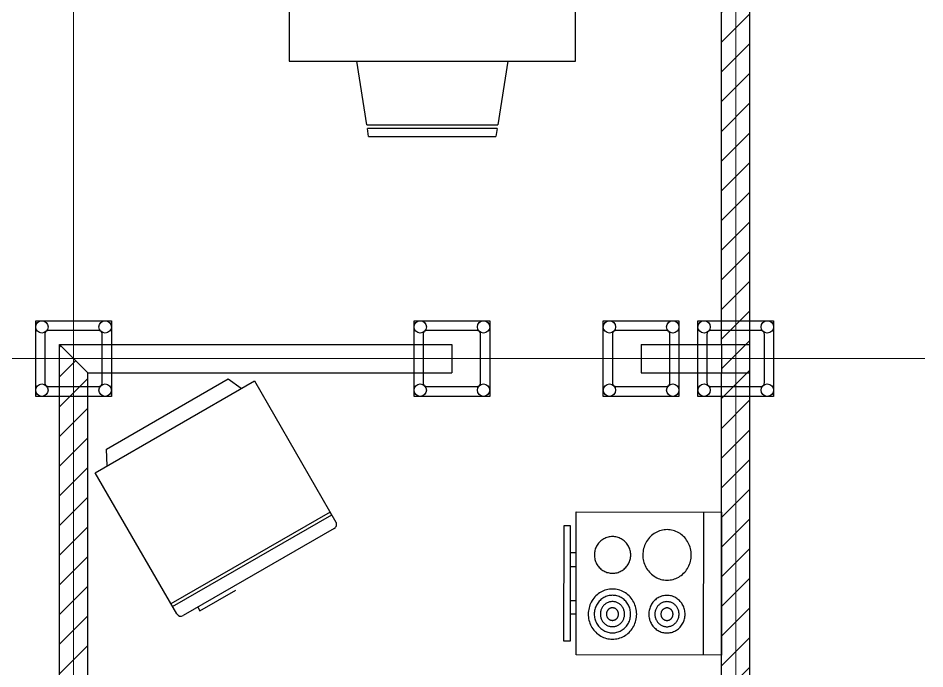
# Model space of a CAD drawing. Header units: metres. Extents: x 25 to 708562, y 11 to 4563236.
# Drawn here: x 29.699 to 34.492, y 14.652 to 18.095 of the extents above; entities that cross this region are included whole.
import ezdxf

# ---------------------------------------------------------------- set-up
doc = ezdxf.new("R2010")
doc.units = ezdxf.units.M
doc.linetypes.add('ACAD_ISO04W100', pattern=[30, 24, -3, 0, -3])
doc.layers.add('Aux', color=10, linetype='ACAD_ISO04W100', lineweight=18)
doc.layers.add('Muros', color=140, linetype='Continuous', lineweight=25)
for name, color, linetype in [('Kastillo', 30, 'Continuous'), ('Muebles', 8, 'Continuous'), ('Muros de Carga', 221, 'Continuous')]:
    doc.layers.add(name, color=color, linetype=linetype)

# ---------------------------------------------------------------- blocks, each defined once
blk = doc.blocks.new('cocina22-pl')
at = {"linetype": 'Continuous'}
for p, q in [((0, 0.6092), (0.6, 0.6092)), ((0, 0), (0, 0.6092)), ((0.6, 0.6092), (0.6, 0)), ((0, 0.533), (0.6, 0.533)), ((0.1123, 0.459), (0.1073, 0.4548)), ((0.1176, 0.4629), (0.1123, 0.459)), ((0.1231, 0.4665), (0.1176, 0.4629)), ((0.1288, 0.4697), (0.1231, 0.4665)), ((0.1347, 0.4726), (0.1288, 0.4697)), ((0.1408, 0.4751), (0.1347, 0.4726)), ((0.1471, 0.4773), (0.1408, 0.4751)), ((0.1535, 0.4791), (0.1471, 0.4773)), ((0.16, 0.4805), (0.1535, 0.4791)), ((0.1665, 0.4815), (0.16, 0.4805)), ((0.1732, 0.4821), (0.1665, 0.4815)), ((0.1798, 0.4823), (0.1732, 0.4821)), ((0.1865, 0.4821), (0.1798, 0.4823)), ((0.1931, 0.4815), (0.1865, 0.4821)), ((0.1997, 0.4805), (0.1931, 0.4815)), ((0.2061, 0.4791), (0.1997, 0.4805)), ((0.2125, 0.4773), (0.2061, 0.4791)), ((0.2188, 0.4751), (0.2125, 0.4773)), ((0.2249, 0.4726), (0.2188, 0.4751)), ((0.2308, 0.4697), (0.2249, 0.4726)), ((0.2366, 0.4665), (0.2308, 0.4697)), ((0.2421, 0.4629), (0.2366, 0.4665)), ((0.2473, 0.459), (0.2421, 0.4629)), ((0.2523, 0.4548), (0.2473, 0.459)), ((0.4187, 0.4563), (0.4138, 0.4555)), ((0.4236, 0.4567), (0.4187, 0.4563)), ((0.4285, 0.4569), (0.4236, 0.4567)), ((0.4335, 0.4567), (0.4285, 0.4569)), ((0.4384, 0.4563), (0.4335, 0.4567)), ((0.4433, 0.4555), (0.4384, 0.4563)), ((0.0813, 0.4181), (0.0791, 0.4121)), ((0.084, 0.424), (0.0813, 0.4181)), ((0.087, 0.4297), (0.084, 0.424)), ((0.0904, 0.4351), (0.087, 0.4297)), ((0.0941, 0.4404), (0.0904, 0.4351)), ((0.0982, 0.4455), (0.0941, 0.4404)), ((0.1026, 0.4502), (0.0982, 0.4455)), ((0.1073, 0.4548), (0.1026, 0.4502)), ((0.257, 0.4502), (0.2523, 0.4548)), ((0.2614, 0.4455), (0.257, 0.4502)), ((0.2655, 0.4404), (0.2614, 0.4455)), ((0.2692, 0.4351), (0.2655, 0.4404)), ((0.2726, 0.4297), (0.2692, 0.4351)), ((0.2756, 0.424), (0.2726, 0.4297)), ((0.2783, 0.4181), (0.2756, 0.424)), ((0.2805, 0.4121), (0.2783, 0.4181)), ((0.362, 0.4215), (0.3595, 0.4174)), ((0.3648, 0.4255), (0.362, 0.4215)), ((0.3678, 0.4293), (0.3648, 0.4255)), ((0.3711, 0.4329), (0.3678, 0.4293)), ((0.3746, 0.4363), (0.3711, 0.4329)), ((0.3783, 0.4394), (0.3746, 0.4363)), ((0.3822, 0.4424), (0.3783, 0.4394)), ((0.3863, 0.445), (0.3822, 0.4424)), ((0.3906, 0.4475), (0.3863, 0.445)), ((0.395, 0.4496), (0.3906, 0.4475)), ((0.395, 0.4199), (0.3926, 0.4178)), ((0.3995, 0.4515), (0.395, 0.4496)), ((0.3977, 0.4218), (0.395, 0.4199)), ((0.4004, 0.4236), (0.3977, 0.4218)), ((0.4042, 0.4532), (0.3995, 0.4515)), ((0.4032, 0.4252), (0.4004, 0.4236)), ((0.4062, 0.4267), (0.4032, 0.4252)), ((0.4089, 0.4545), (0.4042, 0.4532)), ((0.4092, 0.4279), (0.4062, 0.4267)), ((0.4138, 0.4555), (0.4089, 0.4545)), ((0.4123, 0.429), (0.4092, 0.4279)), ((0.4155, 0.4299), (0.4123, 0.429)), ((0.4187, 0.4306), (0.4155, 0.4299)), ((0.422, 0.4311), (0.4187, 0.4306)), ((0.4252, 0.4314), (0.422, 0.4311)), ((0.4285, 0.4315), (0.4252, 0.4314)), ((0.4318, 0.4314), (0.4285, 0.4315)), ((0.4351, 0.4311), (0.4318, 0.4314)), ((0.4384, 0.4306), (0.4351, 0.4311)), ((0.4416, 0.4299), (0.4384, 0.4306)), ((0.4448, 0.429), (0.4416, 0.4299)), ((0.4481, 0.4545), (0.4433, 0.4555)), ((0.4479, 0.4279), (0.4448, 0.429)), ((0.4509, 0.4267), (0.4479, 0.4279)), ((0.4529, 0.4532), (0.4481, 0.4545)), ((0.4538, 0.4252), (0.4509, 0.4267)), ((0.4575, 0.4515), (0.4529, 0.4532)), ((0.4567, 0.4236), (0.4538, 0.4252)), ((0.4594, 0.4218), (0.4567, 0.4236)), ((0.4621, 0.4496), (0.4575, 0.4515)), ((0.462, 0.4199), (0.4594, 0.4218)), ((0.4645, 0.4178), (0.462, 0.4199)), ((0.4665, 0.4475), (0.4621, 0.4496)), ((0.4708, 0.445), (0.4665, 0.4475)), ((0.4749, 0.4424), (0.4708, 0.445)), ((0.4788, 0.4394), (0.4749, 0.4424)), ((0.4825, 0.4363), (0.4788, 0.4394)), ((0.486, 0.4329), (0.4825, 0.4363)), ((0.4893, 0.4293), (0.486, 0.4329)), ((0.4923, 0.4255), (0.4893, 0.4293)), ((0.4951, 0.4215), (0.4923, 0.4255)), ((0.4976, 0.4174), (0.4951, 0.4215)), ((0.0741, 0.3871), (0.0739, 0.3807)), ((0.0739, 0.3807), (0.0741, 0.3744)), ((0.0747, 0.3935), (0.0741, 0.3871)), ((0.0758, 0.3998), (0.0747, 0.3935)), ((0.0772, 0.406), (0.0758, 0.3998)), ((0.0791, 0.4121), (0.0772, 0.406)), ((0.2824, 0.406), (0.2805, 0.4121)), ((0.2838, 0.3998), (0.2824, 0.406)), ((0.2849, 0.3935), (0.2838, 0.3998)), ((0.2855, 0.3871), (0.2849, 0.3935)), ((0.2857, 0.3807), (0.2855, 0.3871)), ((0.2855, 0.3744), (0.2857, 0.3807)), ((0.2857, 0.3807), (0.2857, 0.3807)), ((0.3499, 0.3855), (0.3497, 0.3807)), ((0.3497, 0.3807), (0.3499, 0.376)), ((0.3503, 0.3903), (0.3499, 0.3855)), ((0.3511, 0.395), (0.3503, 0.3903)), ((0.3522, 0.3997), (0.3511, 0.395)), ((0.3536, 0.4043), (0.3522, 0.3997)), ((0.3553, 0.4088), (0.3536, 0.4043)), ((0.3572, 0.4132), (0.3553, 0.4088)), ((0.3595, 0.4174), (0.3572, 0.4132)), ((0.3761, 0.3839), (0.376, 0.3807)), ((0.376, 0.3807), (0.3761, 0.3776)), ((0.3764, 0.3871), (0.3761, 0.3839)), ((0.3769, 0.3903), (0.3764, 0.3871)), ((0.3776, 0.3934), (0.3769, 0.3903)), ((0.3786, 0.3964), (0.3776, 0.3934)), ((0.3797, 0.3994), (0.3786, 0.3964)), ((0.381, 0.4024), (0.3797, 0.3994)), ((0.3825, 0.4052), (0.381, 0.4024)), ((0.3842, 0.4079), (0.3825, 0.4052)), ((0.386, 0.4106), (0.3842, 0.4079)), ((0.3881, 0.4131), (0.386, 0.4106)), ((0.3902, 0.4155), (0.3881, 0.4131)), ((0.3926, 0.4178), (0.3902, 0.4155)), ((0.4025, 0.3839), (0.4023, 0.3823)), ((0.4023, 0.3823), (0.4023, 0.3807)), ((0.4023, 0.3807), (0.4023, 0.3791)), ((0.4027, 0.3855), (0.4025, 0.3839)), ((0.4031, 0.3871), (0.4027, 0.3855)), ((0.4036, 0.3886), (0.4031, 0.3871)), ((0.4041, 0.3901), (0.4036, 0.3886)), ((0.4048, 0.3915), (0.4041, 0.3901)), ((0.4055, 0.393), (0.4048, 0.3915)), ((0.4064, 0.3943), (0.4055, 0.393)), ((0.4073, 0.3957), (0.4064, 0.3943)), ((0.4083, 0.3969), (0.4073, 0.3957)), ((0.4094, 0.3981), (0.4083, 0.3969)), ((0.4106, 0.3992), (0.4094, 0.3981)), ((0.4118, 0.4003), (0.4106, 0.3992)), ((0.4131, 0.4013), (0.4118, 0.4003)), ((0.4145, 0.4022), (0.4131, 0.4013)), ((0.4159, 0.403), (0.4145, 0.4022)), ((0.4174, 0.4037), (0.4159, 0.403)), ((0.4189, 0.4043), (0.4174, 0.4037)), ((0.4204, 0.4049), (0.4189, 0.4043)), ((0.422, 0.4053), (0.4204, 0.4049)), ((0.4236, 0.4057), (0.422, 0.4053)), ((0.4252, 0.4059), (0.4236, 0.4057)), ((0.4269, 0.4061), (0.4252, 0.4059)), ((0.4285, 0.4061), (0.4269, 0.4061)), ((0.4302, 0.4061), (0.4285, 0.4061)), ((0.4318, 0.4059), (0.4302, 0.4061)), ((0.4335, 0.4057), (0.4318, 0.4059)), ((0.4351, 0.4053), (0.4335, 0.4057)), ((0.4367, 0.4049), (0.4351, 0.4053)), ((0.4382, 0.4043), (0.4367, 0.4049)), ((0.4397, 0.4037), (0.4382, 0.4043)), ((0.4412, 0.403), (0.4397, 0.4037)), ((0.4426, 0.4022), (0.4412, 0.403)), ((0.444, 0.4013), (0.4426, 0.4022)), ((0.4453, 0.4003), (0.444, 0.4013)), ((0.4465, 0.3992), (0.4453, 0.4003)), ((0.4477, 0.3981), (0.4465, 0.3992)), ((0.4488, 0.3969), (0.4477, 0.3981)), ((0.4498, 0.3957), (0.4488, 0.3969)), ((0.4507, 0.3943), (0.4498, 0.3957)), ((0.4516, 0.393), (0.4507, 0.3943)), ((0.4523, 0.3915), (0.4516, 0.393)), ((0.453, 0.3901), (0.4523, 0.3915)), ((0.4535, 0.3886), (0.453, 0.3901)), ((0.454, 0.3871), (0.4535, 0.3886)), ((0.4543, 0.3855), (0.454, 0.3871)), ((0.4546, 0.3839), (0.4543, 0.3855)), ((0.4548, 0.3823), (0.4546, 0.3839)), ((0.4548, 0.3807), (0.4548, 0.3823)), ((0.4548, 0.3791), (0.4548, 0.3807)), ((0.4548, 0.3807), (0.4548, 0.3807)), ((0.4668, 0.4155), (0.4645, 0.4178)), ((0.469, 0.4131), (0.4668, 0.4155)), ((0.471, 0.4106), (0.469, 0.4131)), ((0.4729, 0.4079), (0.471, 0.4106)), ((0.4746, 0.4052), (0.4729, 0.4079)), ((0.4761, 0.4024), (0.4746, 0.4052)), ((0.4774, 0.3994), (0.4761, 0.4024)), ((0.4785, 0.3964), (0.4774, 0.3994)), ((0.4794, 0.3934), (0.4785, 0.3964)), ((0.4801, 0.3903), (0.4794, 0.3934)), ((0.4807, 0.3871), (0.4801, 0.3903)), ((0.481, 0.3839), (0.4807, 0.3871)), ((0.4811, 0.3807), (0.481, 0.3839)), ((0.481, 0.3776), (0.4811, 0.3807)), ((0.4811, 0.3807), (0.4811, 0.3807)), ((0.4998, 0.4132), (0.4976, 0.4174)), ((0.5018, 0.4088), (0.4998, 0.4132)), ((0.5035, 0.4043), (0.5018, 0.4088)), ((0.5049, 0.3997), (0.5035, 0.4043)), ((0.5059, 0.395), (0.5049, 0.3997)), ((0.5067, 0.3903), (0.5059, 0.395)), ((0.5072, 0.3855), (0.5067, 0.3903)), ((0.5073, 0.3807), (0.5072, 0.3855)), ((0.5072, 0.376), (0.5073, 0.3807)), ((0.5073, 0.3807), (0.5073, 0.3807)), ((0.0741, 0.3744), (0.0747, 0.368)), ((0.0747, 0.368), (0.0758, 0.3617)), ((0.0758, 0.3617), (0.0772, 0.3555)), ((0.0772, 0.3555), (0.0791, 0.3494)), ((0.0791, 0.3494), (0.0813, 0.3434)), ((0.0813, 0.3434), (0.084, 0.3375)), ((0.2756, 0.3375), (0.2783, 0.3434)), ((0.2783, 0.3434), (0.2805, 0.3494)), ((0.2805, 0.3494), (0.2824, 0.3555)), ((0.2824, 0.3555), (0.2838, 0.3617)), ((0.2838, 0.3617), (0.2849, 0.368)), ((0.2849, 0.368), (0.2855, 0.3744)), ((0.3499, 0.376), (0.3503, 0.3712)), ((0.3503, 0.3712), (0.3511, 0.3665)), ((0.3511, 0.3665), (0.3522, 0.3618)), ((0.3522, 0.3618), (0.3536, 0.3572)), ((0.3536, 0.3572), (0.3553, 0.3527)), ((0.3553, 0.3527), (0.3572, 0.3483)), ((0.3572, 0.3483), (0.3595, 0.3441)), ((0.3595, 0.3441), (0.362, 0.3399)), ((0.3761, 0.3776), (0.3764, 0.3744)), ((0.3764, 0.3744), (0.3769, 0.3712)), ((0.3769, 0.3712), (0.3776, 0.3681)), ((0.3776, 0.3681), (0.3786, 0.3651)), ((0.3786, 0.3651), (0.3797, 0.3621)), ((0.3797, 0.3621), (0.381, 0.3591)), ((0.381, 0.3591), (0.3825, 0.3563)), ((0.3825, 0.3563), (0.3842, 0.3535)), ((0.3842, 0.3535), (0.386, 0.3509)), ((0.386, 0.3509), (0.3881, 0.3484)), ((0.3881, 0.3484), (0.3902, 0.346)), ((0.3902, 0.346), (0.3926, 0.3437)), ((0.3926, 0.3437), (0.395, 0.3416)), ((0.4023, 0.3791), (0.4025, 0.3776)), ((0.4025, 0.3776), (0.4027, 0.376)), ((0.4027, 0.376), (0.4031, 0.3744)), ((0.4031, 0.3744), (0.4036, 0.3729)), ((0.4036, 0.3729), (0.4041, 0.3714)), ((0.4041, 0.3714), (0.4048, 0.3699)), ((0.4048, 0.3699), (0.4055, 0.3685)), ((0.4055, 0.3685), (0.4064, 0.3671)), ((0.4064, 0.3671), (0.4073, 0.3658)), ((0.4073, 0.3658), (0.4083, 0.3646)), ((0.4083, 0.3646), (0.4094, 0.3634)), ((0.4094, 0.3634), (0.4106, 0.3622)), ((0.4106, 0.3622), (0.4118, 0.3612)), ((0.4118, 0.3612), (0.4131, 0.3602)), ((0.4131, 0.3602), (0.4145, 0.3593)), ((0.4145, 0.3593), (0.4159, 0.3585)), ((0.4159, 0.3585), (0.4174, 0.3578)), ((0.4174, 0.3578), (0.4189, 0.3571)), ((0.4189, 0.3571), (0.4204, 0.3566)), ((0.4204, 0.3566), (0.422, 0.3562)), ((0.422, 0.3562), (0.4236, 0.3558)), ((0.4236, 0.3558), (0.4252, 0.3556)), ((0.4252, 0.3556), (0.4269, 0.3554)), ((0.4269, 0.3554), (0.4285, 0.3554)), ((0.4285, 0.3554), (0.4302, 0.3554)), ((0.4302, 0.3554), (0.4318, 0.3556)), ((0.4318, 0.3556), (0.4335, 0.3558)), ((0.4335, 0.3558), (0.4351, 0.3562)), ((0.4351, 0.3562), (0.4367, 0.3566)), ((0.4367, 0.3566), (0.4382, 0.3571)), ((0.4382, 0.3571), (0.4397, 0.3578)), ((0.4397, 0.3578), (0.4412, 0.3585)), ((0.4412, 0.3585), (0.4426, 0.3593)), ((0.4426, 0.3593), (0.444, 0.3602)), ((0.444, 0.3602), (0.4453, 0.3612)), ((0.4453, 0.3612), (0.4465, 0.3622)), ((0.4465, 0.3622), (0.4477, 0.3634)), ((0.4477, 0.3634), (0.4488, 0.3646)), ((0.4488, 0.3646), (0.4498, 0.3658)), ((0.4498, 0.3658), (0.4507, 0.3671)), ((0.4507, 0.3671), (0.4516, 0.3685)), ((0.4516, 0.3685), (0.4523, 0.3699)), ((0.4523, 0.3699), (0.453, 0.3714)), ((0.453, 0.3714), (0.4535, 0.3729)), ((0.4535, 0.3729), (0.454, 0.3744)), ((0.454, 0.3744), (0.4543, 0.376)), ((0.4543, 0.376), (0.4546, 0.3776)), ((0.4546, 0.3776), (0.4548, 0.3791)), ((0.462, 0.3416), (0.4645, 0.3437)), ((0.4645, 0.3437), (0.4668, 0.346)), ((0.4668, 0.346), (0.469, 0.3484)), ((0.469, 0.3484), (0.471, 0.3509)), ((0.471, 0.3509), (0.4729, 0.3535)), ((0.4729, 0.3535), (0.4746, 0.3563)), ((0.4746, 0.3563), (0.4761, 0.3591)), ((0.4761, 0.3591), (0.4774, 0.3621)), ((0.4774, 0.3621), (0.4785, 0.3651)), ((0.4785, 0.3651), (0.4794, 0.3681)), ((0.4794, 0.3681), (0.4801, 0.3712)), ((0.4801, 0.3712), (0.4807, 0.3744)), ((0.4807, 0.3744), (0.481, 0.3776)), ((0.4951, 0.3399), (0.4976, 0.3441)), ((0.4976, 0.3441), (0.4998, 0.3483)), ((0.4998, 0.3483), (0.5018, 0.3527)), ((0.5018, 0.3527), (0.5035, 0.3572)), ((0.5035, 0.3572), (0.5049, 0.3618)), ((0.5049, 0.3618), (0.5059, 0.3665)), ((0.5059, 0.3665), (0.5067, 0.3712)), ((0.5067, 0.3712), (0.5072, 0.376)), ((0.084, 0.3375), (0.087, 0.3318)), ((0.087, 0.3318), (0.0904, 0.3263)), ((0.0904, 0.3263), (0.0941, 0.3211)), ((0.0941, 0.3211), (0.0982, 0.316)), ((0.0982, 0.316), (0.1026, 0.3112)), ((0.1026, 0.3112), (0.1073, 0.3067)), ((0.1073, 0.3067), (0.1123, 0.3025)), ((0.2473, 0.3025), (0.2523, 0.3067)), ((0.2523, 0.3067), (0.257, 0.3112)), ((0.257, 0.3112), (0.2614, 0.316)), ((0.2614, 0.316), (0.2655, 0.3211)), ((0.2655, 0.3211), (0.2692, 0.3263)), ((0.2692, 0.3263), (0.2726, 0.3318)), ((0.2726, 0.3318), (0.2756, 0.3375)), ((0.362, 0.3399), (0.3648, 0.336)), ((0.3648, 0.336), (0.3678, 0.3322)), ((0.3678, 0.3322), (0.3711, 0.3286)), ((0.3711, 0.3286), (0.3746, 0.3252)), ((0.3746, 0.3252), (0.3783, 0.3221)), ((0.3783, 0.3221), (0.3822, 0.3191)), ((0.3822, 0.3191), (0.3863, 0.3164)), ((0.3863, 0.3164), (0.3906, 0.314)), ((0.3906, 0.314), (0.395, 0.3118)), ((0.395, 0.3416), (0.3977, 0.3397)), ((0.395, 0.3118), (0.3995, 0.3099)), ((0.3977, 0.3397), (0.4004, 0.3379)), ((0.3995, 0.3099), (0.4042, 0.3083)), ((0.4004, 0.3379), (0.4032, 0.3363)), ((0.4032, 0.3363), (0.4062, 0.3348)), ((0.4042, 0.3083), (0.4089, 0.307)), ((0.4062, 0.3348), (0.4092, 0.3335)), ((0.4089, 0.307), (0.4138, 0.3059)), ((0.4092, 0.3335), (0.4123, 0.3325)), ((0.4123, 0.3325), (0.4155, 0.3316)), ((0.4138, 0.3059), (0.4187, 0.3052)), ((0.4155, 0.3316), (0.4187, 0.3309)), ((0.4187, 0.3309), (0.422, 0.3304)), ((0.4187, 0.3052), (0.4236, 0.3047)), ((0.422, 0.3304), (0.4252, 0.3301)), ((0.4236, 0.3047), (0.4285, 0.3046)), ((0.4252, 0.3301), (0.4285, 0.33)), ((0.4285, 0.33), (0.4318, 0.3301)), ((0.4285, 0.3046), (0.4335, 0.3047)), ((0.4318, 0.3301), (0.4351, 0.3304)), ((0.4335, 0.3047), (0.4384, 0.3052)), ((0.4351, 0.3304), (0.4384, 0.3309)), ((0.4384, 0.3309), (0.4416, 0.3316)), ((0.4384, 0.3052), (0.4433, 0.3059)), ((0.4416, 0.3316), (0.4448, 0.3325)), ((0.4433, 0.3059), (0.4481, 0.307)), ((0.4448, 0.3325), (0.4479, 0.3335)), ((0.4479, 0.3335), (0.4509, 0.3348)), ((0.4481, 0.307), (0.4529, 0.3083)), ((0.4509, 0.3348), (0.4538, 0.3363)), ((0.4529, 0.3083), (0.4575, 0.3099)), ((0.4538, 0.3363), (0.4567, 0.3379)), ((0.4567, 0.3379), (0.4594, 0.3397)), ((0.4575, 0.3099), (0.4621, 0.3118)), ((0.4594, 0.3397), (0.462, 0.3416)), ((0.4621, 0.3118), (0.4665, 0.314)), ((0.4665, 0.314), (0.4708, 0.3164)), ((0.4708, 0.3164), (0.4749, 0.3191)), ((0.4749, 0.3191), (0.4788, 0.3221)), ((0.4788, 0.3221), (0.4825, 0.3252)), ((0.4825, 0.3252), (0.486, 0.3286)), ((0.486, 0.3286), (0.4893, 0.3322)), ((0.4893, 0.3322), (0.4923, 0.336)), ((0.4923, 0.336), (0.4951, 0.3399)), ((0.1123, 0.3025), (0.1176, 0.2986)), ((0.1176, 0.2986), (0.1231, 0.295)), ((0.1231, 0.295), (0.1288, 0.2918)), ((0.1288, 0.2918), (0.1347, 0.2889)), ((0.1347, 0.2889), (0.1408, 0.2863)), ((0.1408, 0.2863), (0.1471, 0.2842)), ((0.1471, 0.2842), (0.1535, 0.2824)), ((0.1535, 0.2824), (0.16, 0.281)), ((0.16, 0.281), (0.1665, 0.28)), ((0.1665, 0.28), (0.1732, 0.2794)), ((0.1732, 0.2794), (0.1798, 0.2792)), ((0.1798, 0.2792), (0.1865, 0.2794)), ((0.1865, 0.2794), (0.1931, 0.28)), ((0.1931, 0.28), (0.1997, 0.281)), ((0.1997, 0.281), (0.2061, 0.2824)), ((0.2061, 0.2824), (0.2125, 0.2842)), ((0.2125, 0.2842), (0.2188, 0.2863)), ((0.2188, 0.2863), (0.2249, 0.2889)), ((0.2249, 0.2889), (0.2308, 0.2918)), ((0.2308, 0.2918), (0.2366, 0.295)), ((0.2366, 0.295), (0.2421, 0.2986)), ((0.2421, 0.2986), (0.2473, 0.3025)), ((0.1755, 0.2283), (0.1707, 0.2278)), ((0.1803, 0.2284), (0.1755, 0.2283)), ((0.1851, 0.2283), (0.1803, 0.2284)), ((0.1899, 0.2278), (0.1851, 0.2283)), ((0.3616, 0.2305), (0.3566, 0.2263)), ((0.3668, 0.2344), (0.3616, 0.2305)), ((0.3722, 0.238), (0.3668, 0.2344)), ((0.3779, 0.2413), (0.3722, 0.238)), ((0.3838, 0.2442), (0.3779, 0.2413)), ((0.3899, 0.2467), (0.3838, 0.2442)), ((0.3961, 0.2489), (0.3899, 0.2467)), ((0.4024, 0.2506), (0.3961, 0.2489)), ((0.4088, 0.252), (0.4024, 0.2506)), ((0.4154, 0.253), (0.4088, 0.252)), ((0.4219, 0.2536), (0.4154, 0.253)), ((0.4236, 0.2283), (0.4187, 0.2278)), ((0.4285, 0.2538), (0.4219, 0.2536)), ((0.4285, 0.2284), (0.4236, 0.2283)), ((0.4351, 0.2536), (0.4285, 0.2538)), ((0.4335, 0.2283), (0.4285, 0.2284)), ((0.4384, 0.2278), (0.4335, 0.2283)), ((0.4417, 0.253), (0.4351, 0.2536)), ((0.4482, 0.252), (0.4417, 0.253)), ((0.4547, 0.2506), (0.4482, 0.252)), ((0.461, 0.2489), (0.4547, 0.2506)), ((0.4672, 0.2467), (0.461, 0.2489)), ((0.4733, 0.2442), (0.4672, 0.2467)), ((0.4792, 0.2413), (0.4733, 0.2442)), ((0.4848, 0.238), (0.4792, 0.2413)), ((0.4903, 0.2344), (0.4848, 0.238)), ((0.4955, 0.2305), (0.4903, 0.2344)), ((0.5005, 0.2263), (0.4955, 0.2305)), ((0.1154, 0.1931), (0.113, 0.189)), ((0.1181, 0.1971), (0.1154, 0.1931)), ((0.1211, 0.2008), (0.1181, 0.1971)), ((0.1243, 0.2044), (0.1211, 0.2008)), ((0.1277, 0.2078), (0.1243, 0.2044)), ((0.1313, 0.211), (0.1277, 0.2078)), ((0.1351, 0.2139), (0.1313, 0.211)), ((0.1391, 0.2166), (0.1351, 0.2139)), ((0.1433, 0.219), (0.1391, 0.2166)), ((0.1476, 0.2212), (0.1433, 0.219)), ((0.152, 0.2231), (0.1476, 0.2212)), ((0.1566, 0.2247), (0.152, 0.2231)), ((0.1612, 0.2261), (0.1566, 0.2247)), ((0.1659, 0.2271), (0.1612, 0.2261)), ((0.1707, 0.2278), (0.1659, 0.2271)), ((0.1947, 0.2271), (0.1899, 0.2278)), ((0.1994, 0.2261), (0.1947, 0.2271)), ((0.204, 0.2247), (0.1994, 0.2261)), ((0.2086, 0.2231), (0.204, 0.2247)), ((0.213, 0.2212), (0.2086, 0.2231)), ((0.2173, 0.219), (0.213, 0.2212)), ((0.2215, 0.2166), (0.2173, 0.219)), ((0.2255, 0.2139), (0.2215, 0.2166)), ((0.2293, 0.211), (0.2255, 0.2139)), ((0.2329, 0.2078), (0.2293, 0.211)), ((0.2363, 0.2044), (0.2329, 0.2078)), ((0.2395, 0.2008), (0.2363, 0.2044)), ((0.2425, 0.1971), (0.2395, 0.2008)), ((0.2452, 0.1931), (0.2425, 0.1971)), ((0.2476, 0.189), (0.2452, 0.1931)), ((0.3335, 0.1955), (0.3308, 0.1897)), ((0.3365, 0.2012), (0.3335, 0.1955)), ((0.3398, 0.2067), (0.3365, 0.2012)), ((0.3435, 0.212), (0.3398, 0.2067)), ((0.3476, 0.217), (0.3435, 0.212)), ((0.3519, 0.2218), (0.3476, 0.217)), ((0.3566, 0.2263), (0.3519, 0.2218)), ((0.362, 0.1931), (0.3595, 0.189)), ((0.3648, 0.1971), (0.362, 0.1931)), ((0.3678, 0.2008), (0.3648, 0.1971)), ((0.3711, 0.2044), (0.3678, 0.2008)), ((0.3746, 0.2078), (0.3711, 0.2044)), ((0.3783, 0.211), (0.3746, 0.2078)), ((0.3822, 0.2139), (0.3783, 0.211)), ((0.3863, 0.2166), (0.3822, 0.2139)), ((0.3906, 0.219), (0.3863, 0.2166)), ((0.395, 0.2212), (0.3906, 0.219)), ((0.395, 0.1914), (0.3926, 0.1893)), ((0.3995, 0.2231), (0.395, 0.2212)), ((0.3977, 0.1934), (0.395, 0.1914)), ((0.4004, 0.1952), (0.3977, 0.1934)), ((0.4042, 0.2247), (0.3995, 0.2231)), ((0.4032, 0.1968), (0.4004, 0.1952)), ((0.4062, 0.1982), (0.4032, 0.1968)), ((0.4089, 0.2261), (0.4042, 0.2247)), ((0.4092, 0.1995), (0.4062, 0.1982)), ((0.4138, 0.2271), (0.4089, 0.2261)), ((0.4123, 0.2006), (0.4092, 0.1995)), ((0.4155, 0.2015), (0.4123, 0.2006)), ((0.4187, 0.2278), (0.4138, 0.2271)), ((0.4187, 0.2022), (0.4155, 0.2015)), ((0.422, 0.2027), (0.4187, 0.2022)), ((0.4252, 0.203), (0.422, 0.2027)), ((0.4285, 0.2031), (0.4252, 0.203)), ((0.4318, 0.203), (0.4285, 0.2031)), ((0.4351, 0.2027), (0.4318, 0.203)), ((0.4384, 0.2022), (0.4351, 0.2027)), ((0.4433, 0.2271), (0.4384, 0.2278)), ((0.4416, 0.2015), (0.4384, 0.2022)), ((0.4448, 0.2006), (0.4416, 0.2015)), ((0.4481, 0.2261), (0.4433, 0.2271)), ((0.4479, 0.1995), (0.4448, 0.2006)), ((0.4509, 0.1982), (0.4479, 0.1995)), ((0.4529, 0.2247), (0.4481, 0.2261)), ((0.4538, 0.1968), (0.4509, 0.1982)), ((0.4575, 0.2231), (0.4529, 0.2247)), ((0.4567, 0.1952), (0.4538, 0.1968)), ((0.4594, 0.1934), (0.4567, 0.1952)), ((0.4621, 0.2212), (0.4575, 0.2231)), ((0.462, 0.1914), (0.4594, 0.1934)), ((0.4645, 0.1893), (0.462, 0.1914)), ((0.4665, 0.219), (0.4621, 0.2212)), ((0.4708, 0.2166), (0.4665, 0.219)), ((0.4749, 0.2139), (0.4708, 0.2166)), ((0.4788, 0.211), (0.4749, 0.2139)), ((0.4825, 0.2078), (0.4788, 0.211)), ((0.486, 0.2044), (0.4825, 0.2078)), ((0.4893, 0.2008), (0.486, 0.2044)), ((0.4923, 0.1971), (0.4893, 0.2008)), ((0.4951, 0.1931), (0.4923, 0.1971)), ((0.4976, 0.189), (0.4951, 0.1931)), ((0.5051, 0.2218), (0.5005, 0.2263)), ((0.5095, 0.217), (0.5051, 0.2218)), ((0.5135, 0.212), (0.5095, 0.217)), ((0.5173, 0.2067), (0.5135, 0.212)), ((0.5206, 0.2012), (0.5173, 0.2067)), ((0.5236, 0.1955), (0.5206, 0.2012)), ((0.5262, 0.1897), (0.5236, 0.1955)), ((0.1036, 0.1571), (0.1034, 0.1523)), ((0.1034, 0.1523), (0.1036, 0.1475)), ((0.1041, 0.1618), (0.1036, 0.1571)), ((0.1048, 0.1666), (0.1041, 0.1618)), ((0.1059, 0.1712), (0.1048, 0.1666)), ((0.1072, 0.1758), (0.1059, 0.1712)), ((0.1088, 0.1803), (0.1072, 0.1758)), ((0.1108, 0.1847), (0.1088, 0.1803)), ((0.113, 0.189), (0.1108, 0.1847)), ((0.2498, 0.1847), (0.2476, 0.189)), ((0.2518, 0.1803), (0.2498, 0.1847)), ((0.2534, 0.1758), (0.2518, 0.1803)), ((0.2547, 0.1712), (0.2534, 0.1758)), ((0.2558, 0.1666), (0.2547, 0.1712)), ((0.2565, 0.1618), (0.2558, 0.1666)), ((0.257, 0.1571), (0.2565, 0.1618)), ((0.2571, 0.1523), (0.257, 0.1571)), ((0.257, 0.1475), (0.2571, 0.1523)), ((0.2571, 0.1523), (0.2571, 0.1523)), ((0.3237, 0.1587), (0.3235, 0.1523)), ((0.3235, 0.1523), (0.3237, 0.1459)), ((0.3243, 0.165), (0.3237, 0.1587)), ((0.3253, 0.1713), (0.3243, 0.165)), ((0.3268, 0.1775), (0.3253, 0.1713)), ((0.3286, 0.1837), (0.3268, 0.1775)), ((0.3308, 0.1897), (0.3286, 0.1837)), ((0.3499, 0.1571), (0.3497, 0.1523)), ((0.3497, 0.1523), (0.3499, 0.1475)), ((0.3503, 0.1618), (0.3499, 0.1571)), ((0.3511, 0.1666), (0.3503, 0.1618)), ((0.3522, 0.1712), (0.3511, 0.1666)), ((0.3536, 0.1758), (0.3522, 0.1712)), ((0.3553, 0.1803), (0.3536, 0.1758)), ((0.3572, 0.1847), (0.3553, 0.1803)), ((0.3595, 0.189), (0.3572, 0.1847)), ((0.3761, 0.1555), (0.376, 0.1523)), ((0.376, 0.1523), (0.3761, 0.1491)), ((0.3764, 0.1587), (0.3761, 0.1555)), ((0.3769, 0.1618), (0.3764, 0.1587)), ((0.3776, 0.1649), (0.3769, 0.1618)), ((0.3786, 0.168), (0.3776, 0.1649)), ((0.3797, 0.171), (0.3786, 0.168)), ((0.381, 0.1739), (0.3797, 0.171)), ((0.3825, 0.1768), (0.381, 0.1739)), ((0.3842, 0.1795), (0.3825, 0.1768)), ((0.386, 0.1821), (0.3842, 0.1795)), ((0.3881, 0.1847), (0.386, 0.1821)), ((0.3902, 0.187), (0.3881, 0.1847)), ((0.3926, 0.1893), (0.3902, 0.187)), ((0.4025, 0.1555), (0.4023, 0.1539)), ((0.4023, 0.1539), (0.4023, 0.1523)), ((0.4023, 0.1523), (0.4023, 0.1507)), ((0.4027, 0.1571), (0.4025, 0.1555)), ((0.4031, 0.1586), (0.4027, 0.1571)), ((0.4036, 0.1601), (0.4031, 0.1586)), ((0.4041, 0.1616), (0.4036, 0.1601)), ((0.4048, 0.1631), (0.4041, 0.1616)), ((0.4055, 0.1645), (0.4048, 0.1631)), ((0.4064, 0.1659), (0.4055, 0.1645)), ((0.4073, 0.1672), (0.4064, 0.1659)), ((0.4083, 0.1685), (0.4073, 0.1672)), ((0.4094, 0.1697), (0.4083, 0.1685)), ((0.4106, 0.1708), (0.4094, 0.1697)), ((0.4118, 0.1719), (0.4106, 0.1708)), ((0.4131, 0.1728), (0.4118, 0.1719)), ((0.4145, 0.1737), (0.4131, 0.1728)), ((0.4159, 0.1745), (0.4145, 0.1737)), ((0.4174, 0.1753), (0.4159, 0.1745)), ((0.4189, 0.1759), (0.4174, 0.1753)), ((0.4204, 0.1764), (0.4189, 0.1759)), ((0.422, 0.1769), (0.4204, 0.1764)), ((0.4236, 0.1772), (0.422, 0.1769)), ((0.4252, 0.1775), (0.4236, 0.1772)), ((0.4269, 0.1776), (0.4252, 0.1775)), ((0.4285, 0.1777), (0.4269, 0.1776)), ((0.4302, 0.1776), (0.4285, 0.1777)), ((0.4318, 0.1775), (0.4302, 0.1776)), ((0.4335, 0.1772), (0.4318, 0.1775)), ((0.4351, 0.1769), (0.4335, 0.1772)), ((0.4367, 0.1764), (0.4351, 0.1769)), ((0.4382, 0.1759), (0.4367, 0.1764)), ((0.4397, 0.1753), (0.4382, 0.1759)), ((0.4412, 0.1745), (0.4397, 0.1753)), ((0.4426, 0.1737), (0.4412, 0.1745)), ((0.444, 0.1728), (0.4426, 0.1737)), ((0.4453, 0.1719), (0.444, 0.1728)), ((0.4465, 0.1708), (0.4453, 0.1719)), ((0.4477, 0.1697), (0.4465, 0.1708)), ((0.4488, 0.1685), (0.4477, 0.1697)), ((0.4498, 0.1672), (0.4488, 0.1685)), ((0.4507, 0.1659), (0.4498, 0.1672)), ((0.4516, 0.1645), (0.4507, 0.1659)), ((0.4523, 0.1631), (0.4516, 0.1645)), ((0.453, 0.1616), (0.4523, 0.1631)), ((0.4535, 0.1601), (0.453, 0.1616)), ((0.454, 0.1586), (0.4535, 0.1601)), ((0.4543, 0.1571), (0.454, 0.1586)), ((0.4546, 0.1555), (0.4543, 0.1571)), ((0.4548, 0.1539), (0.4546, 0.1555)), ((0.4548, 0.1523), (0.4548, 0.1539)), ((0.4548, 0.1507), (0.4548, 0.1523)), ((0.4548, 0.1523), (0.4548, 0.1523)), ((0.4668, 0.187), (0.4645, 0.1893)), ((0.469, 0.1847), (0.4668, 0.187)), ((0.471, 0.1821), (0.469, 0.1847)), ((0.4729, 0.1795), (0.471, 0.1821)), ((0.4746, 0.1768), (0.4729, 0.1795)), ((0.4761, 0.1739), (0.4746, 0.1768)), ((0.4774, 0.171), (0.4761, 0.1739)), ((0.4785, 0.168), (0.4774, 0.171)), ((0.4794, 0.1649), (0.4785, 0.168)), ((0.4801, 0.1618), (0.4794, 0.1649)), ((0.4807, 0.1587), (0.4801, 0.1618)), ((0.481, 0.1555), (0.4807, 0.1587)), ((0.4811, 0.1523), (0.481, 0.1555)), ((0.481, 0.1491), (0.4811, 0.1523)), ((0.4811, 0.1523), (0.4811, 0.1523)), ((0.4998, 0.1847), (0.4976, 0.189)), ((0.5018, 0.1803), (0.4998, 0.1847)), ((0.5035, 0.1758), (0.5018, 0.1803)), ((0.5049, 0.1712), (0.5035, 0.1758)), ((0.5059, 0.1666), (0.5049, 0.1712)), ((0.5067, 0.1618), (0.5059, 0.1666)), ((0.5072, 0.1571), (0.5067, 0.1618)), ((0.5073, 0.1523), (0.5072, 0.1571)), ((0.5072, 0.1475), (0.5073, 0.1523)), ((0.5073, 0.1523), (0.5073, 0.1523)), ((0.5285, 0.1837), (0.5262, 0.1897)), ((0.5303, 0.1775), (0.5285, 0.1837)), ((0.5318, 0.1713), (0.5303, 0.1775)), ((0.5328, 0.165), (0.5318, 0.1713)), ((0.5334, 0.1587), (0.5328, 0.165)), ((0.5336, 0.1523), (0.5334, 0.1587)), ((0.5334, 0.1459), (0.5336, 0.1523)), ((0.5336, 0.1523), (0.5336, 0.1523)), ((0.1036, 0.1475), (0.1041, 0.1428)), ((0.1041, 0.1428), (0.1048, 0.138)), ((0.1048, 0.138), (0.1059, 0.1334)), ((0.1059, 0.1334), (0.1072, 0.1288)), ((0.1072, 0.1288), (0.1088, 0.1243)), ((0.1088, 0.1243), (0.1108, 0.1199)), ((0.1108, 0.1199), (0.113, 0.1156)), ((0.113, 0.1156), (0.1154, 0.1115)), ((0.2452, 0.1115), (0.2476, 0.1156)), ((0.2476, 0.1156), (0.2498, 0.1199)), ((0.2498, 0.1199), (0.2518, 0.1243)), ((0.2518, 0.1243), (0.2534, 0.1288)), ((0.2534, 0.1288), (0.2547, 0.1334)), ((0.2547, 0.1334), (0.2558, 0.138)), ((0.2558, 0.138), (0.2565, 0.1428)), ((0.2565, 0.1428), (0.257, 0.1475)), ((0.3237, 0.1459), (0.3243, 0.1396)), ((0.3243, 0.1396), (0.3253, 0.1333)), ((0.3253, 0.1333), (0.3268, 0.127)), ((0.3268, 0.127), (0.3286, 0.1209)), ((0.3286, 0.1209), (0.3308, 0.1149)), ((0.3308, 0.1149), (0.3335, 0.1091)), ((0.3499, 0.1475), (0.3503, 0.1428)), ((0.3503, 0.1428), (0.3511, 0.138)), ((0.3511, 0.138), (0.3522, 0.1334)), ((0.3522, 0.1334), (0.3536, 0.1288)), ((0.3536, 0.1288), (0.3553, 0.1243)), ((0.3553, 0.1243), (0.3572, 0.1199)), ((0.3572, 0.1199), (0.3595, 0.1156)), ((0.3595, 0.1156), (0.362, 0.1115)), ((0.3761, 0.1491), (0.3764, 0.1459)), ((0.3764, 0.1459), (0.3769, 0.1428)), ((0.3769, 0.1428), (0.3776, 0.1397)), ((0.3776, 0.1397), (0.3786, 0.1366)), ((0.3786, 0.1366), (0.3797, 0.1336)), ((0.3797, 0.1336), (0.381, 0.1307)), ((0.381, 0.1307), (0.3825, 0.1278)), ((0.3825, 0.1278), (0.3842, 0.1251)), ((0.3842, 0.1251), (0.386, 0.1225)), ((0.386, 0.1225), (0.3881, 0.1199)), ((0.3881, 0.1199), (0.3902, 0.1175)), ((0.3902, 0.1175), (0.3926, 0.1153)), ((0.3926, 0.1153), (0.395, 0.1132)), ((0.4023, 0.1507), (0.4025, 0.1491)), ((0.4025, 0.1491), (0.4027, 0.1475)), ((0.4027, 0.1475), (0.4031, 0.146)), ((0.4031, 0.146), (0.4036, 0.1445)), ((0.4036, 0.1445), (0.4041, 0.143)), ((0.4041, 0.143), (0.4048, 0.1415)), ((0.4048, 0.1415), (0.4055, 0.1401)), ((0.4055, 0.1401), (0.4064, 0.1387)), ((0.4064, 0.1387), (0.4073, 0.1374)), ((0.4073, 0.1374), (0.4083, 0.1361)), ((0.4083, 0.1361), (0.4094, 0.1349)), ((0.4094, 0.1349), (0.4106, 0.1338)), ((0.4106, 0.1338), (0.4118, 0.1327)), ((0.4118, 0.1327), (0.4131, 0.1318)), ((0.4131, 0.1318), (0.4145, 0.1309)), ((0.4145, 0.1309), (0.4159, 0.1301)), ((0.4159, 0.1301), (0.4174, 0.1293)), ((0.4174, 0.1293), (0.4189, 0.1287)), ((0.4189, 0.1287), (0.4204, 0.1282)), ((0.4204, 0.1282), (0.422, 0.1277)), ((0.422, 0.1277), (0.4236, 0.1274)), ((0.4236, 0.1274), (0.4252, 0.1271)), ((0.4252, 0.1271), (0.4269, 0.127)), ((0.4269, 0.127), (0.4285, 0.1269)), ((0.4285, 0.1269), (0.4302, 0.127)), ((0.4302, 0.127), (0.4318, 0.1271)), ((0.4318, 0.1271), (0.4335, 0.1274)), ((0.4335, 0.1274), (0.4351, 0.1277)), ((0.4351, 0.1277), (0.4367, 0.1282)), ((0.4367, 0.1282), (0.4382, 0.1287)), ((0.4382, 0.1287), (0.4397, 0.1293)), ((0.4397, 0.1293), (0.4412, 0.1301)), ((0.4412, 0.1301), (0.4426, 0.1309)), ((0.4426, 0.1309), (0.444, 0.1318)), ((0.444, 0.1318), (0.4453, 0.1327)), ((0.4453, 0.1327), (0.4465, 0.1338)), ((0.4465, 0.1338), (0.4477, 0.1349)), ((0.4477, 0.1349), (0.4488, 0.1361)), ((0.4488, 0.1361), (0.4498, 0.1374)), ((0.4498, 0.1374), (0.4507, 0.1387)), ((0.4507, 0.1387), (0.4516, 0.1401)), ((0.4516, 0.1401), (0.4523, 0.1415)), ((0.4523, 0.1415), (0.453, 0.143)), ((0.453, 0.143), (0.4535, 0.1445)), ((0.4535, 0.1445), (0.454, 0.146)), ((0.454, 0.146), (0.4543, 0.1475)), ((0.4543, 0.1475), (0.4546, 0.1491)), ((0.4546, 0.1491), (0.4548, 0.1507)), ((0.462, 0.1132), (0.4645, 0.1153)), ((0.4645, 0.1153), (0.4668, 0.1175)), ((0.4668, 0.1175), (0.469, 0.1199)), ((0.469, 0.1199), (0.471, 0.1225)), ((0.471, 0.1225), (0.4729, 0.1251)), ((0.4729, 0.1251), (0.4746, 0.1278)), ((0.4746, 0.1278), (0.4761, 0.1307)), ((0.4761, 0.1307), (0.4774, 0.1336)), ((0.4774, 0.1336), (0.4785, 0.1366)), ((0.4785, 0.1366), (0.4794, 0.1397)), ((0.4794, 0.1397), (0.4801, 0.1428)), ((0.4801, 0.1428), (0.4807, 0.1459)), ((0.4807, 0.1459), (0.481, 0.1491)), ((0.4951, 0.1115), (0.4976, 0.1156)), ((0.4976, 0.1156), (0.4998, 0.1199)), ((0.4998, 0.1199), (0.5018, 0.1243)), ((0.5018, 0.1243), (0.5035, 0.1288)), ((0.5035, 0.1288), (0.5049, 0.1334)), ((0.5049, 0.1334), (0.5059, 0.138)), ((0.5059, 0.138), (0.5067, 0.1428)), ((0.5067, 0.1428), (0.5072, 0.1475)), ((0.5236, 0.1091), (0.5262, 0.1149)), ((0.5262, 0.1149), (0.5285, 0.1209)), ((0.5285, 0.1209), (0.5303, 0.127)), ((0.5303, 0.127), (0.5318, 0.1333)), ((0.5318, 0.1333), (0.5328, 0.1396)), ((0.5328, 0.1396), (0.5334, 0.1459)), ((0.1154, 0.1115), (0.1181, 0.1075)), ((0.1181, 0.1075), (0.1211, 0.1038)), ((0.1211, 0.1038), (0.1243, 0.1002)), ((0.1243, 0.1002), (0.1277, 0.0968)), ((0.1277, 0.0968), (0.1313, 0.0936)), ((0.1313, 0.0936), (0.1351, 0.0907)), ((0.1351, 0.0907), (0.1391, 0.088)), ((0.1391, 0.088), (0.1433, 0.0856)), ((0.1433, 0.0856), (0.1476, 0.0834)), ((0.1476, 0.0834), (0.152, 0.0815)), ((0.152, 0.0815), (0.1566, 0.0799)), ((0.1566, 0.0799), (0.1612, 0.0785)), ((0.1612, 0.0785), (0.1659, 0.0775)), ((0.1659, 0.0775), (0.1707, 0.0767)), ((0.1707, 0.0767), (0.1755, 0.0763)), ((0.1755, 0.0763), (0.1803, 0.0761)), ((0.1803, 0.0761), (0.1851, 0.0763)), ((0.1851, 0.0763), (0.1899, 0.0767)), ((0.1899, 0.0767), (0.1947, 0.0775)), ((0.1947, 0.0775), (0.1994, 0.0785)), ((0.1994, 0.0785), (0.204, 0.0799)), ((0.204, 0.0799), (0.2086, 0.0815)), ((0.2086, 0.0815), (0.213, 0.0834)), ((0.213, 0.0834), (0.2173, 0.0856)), ((0.2173, 0.0856), (0.2215, 0.088)), ((0.2215, 0.088), (0.2255, 0.0907)), ((0.2255, 0.0907), (0.2293, 0.0936)), ((0.2293, 0.0936), (0.2329, 0.0968)), ((0.2329, 0.0968), (0.2363, 0.1002)), ((0.2363, 0.1002), (0.2395, 0.1038)), ((0.2395, 0.1038), (0.2425, 0.1075)), ((0.2425, 0.1075), (0.2452, 0.1115)), ((0.3335, 0.1091), (0.3365, 0.1034)), ((0.3365, 0.1034), (0.3398, 0.0979)), ((0.3398, 0.0979), (0.3435, 0.0926)), ((0.3435, 0.0926), (0.3476, 0.0876)), ((0.3476, 0.0876), (0.3519, 0.0828)), ((0.3519, 0.0828), (0.3566, 0.0783)), ((0.3566, 0.0783), (0.3616, 0.0741)), ((0.362, 0.1115), (0.3648, 0.1075)), ((0.3648, 0.1075), (0.3678, 0.1038)), ((0.3678, 0.1038), (0.3711, 0.1002)), ((0.3711, 0.1002), (0.3746, 0.0968)), ((0.3746, 0.0968), (0.3783, 0.0936)), ((0.3783, 0.0936), (0.3822, 0.0907)), ((0.3822, 0.0907), (0.3863, 0.088)), ((0.3863, 0.088), (0.3906, 0.0856)), ((0.3906, 0.0856), (0.395, 0.0834)), ((0.395, 0.1132), (0.3977, 0.1112)), ((0.395, 0.0834), (0.3995, 0.0815)), ((0.3977, 0.1112), (0.4004, 0.1094)), ((0.3995, 0.0815), (0.4042, 0.0799)), ((0.4004, 0.1094), (0.4032, 0.1078)), ((0.4032, 0.1078), (0.4062, 0.1064)), ((0.4042, 0.0799), (0.4089, 0.0785)), ((0.4062, 0.1064), (0.4092, 0.1051)), ((0.4089, 0.0785), (0.4138, 0.0775)), ((0.4092, 0.1051), (0.4123, 0.104)), ((0.4123, 0.104), (0.4155, 0.1031)), ((0.4138, 0.0775), (0.4187, 0.0767)), ((0.4155, 0.1031), (0.4187, 0.1024)), ((0.4187, 0.1024), (0.422, 0.1019)), ((0.4187, 0.0767), (0.4236, 0.0763)), ((0.422, 0.1019), (0.4252, 0.1016)), ((0.4236, 0.0763), (0.4285, 0.0761)), ((0.4252, 0.1016), (0.4285, 0.1015)), ((0.4285, 0.1015), (0.4318, 0.1016)), ((0.4285, 0.0761), (0.4335, 0.0763)), ((0.4318, 0.1016), (0.4351, 0.1019)), ((0.4335, 0.0763), (0.4384, 0.0767)), ((0.4351, 0.1019), (0.4384, 0.1024)), ((0.4384, 0.1024), (0.4416, 0.1031)), ((0.4384, 0.0767), (0.4433, 0.0775)), ((0.4416, 0.1031), (0.4448, 0.104)), ((0.4433, 0.0775), (0.4481, 0.0785)), ((0.4448, 0.104), (0.4479, 0.1051)), ((0.4479, 0.1051), (0.4509, 0.1064)), ((0.4481, 0.0785), (0.4529, 0.0799)), ((0.4509, 0.1064), (0.4538, 0.1078)), ((0.4529, 0.0799), (0.4575, 0.0815)), ((0.4538, 0.1078), (0.4567, 0.1094)), ((0.4567, 0.1094), (0.4594, 0.1112)), ((0.4575, 0.0815), (0.4621, 0.0834)), ((0.4594, 0.1112), (0.462, 0.1132)), ((0.4621, 0.0834), (0.4665, 0.0856)), ((0.4665, 0.0856), (0.4708, 0.088)), ((0.4708, 0.088), (0.4749, 0.0907)), ((0.4749, 0.0907), (0.4788, 0.0936)), ((0.4788, 0.0936), (0.4825, 0.0968)), ((0.4825, 0.0968), (0.486, 0.1002)), ((0.486, 0.1002), (0.4893, 0.1038)), ((0.4893, 0.1038), (0.4923, 0.1075)), ((0.4923, 0.1075), (0.4951, 0.1115)), ((0.4955, 0.0741), (0.5005, 0.0783)), ((0.5005, 0.0783), (0.5051, 0.0828)), ((0.5051, 0.0828), (0.5095, 0.0876)), ((0.5095, 0.0876), (0.5135, 0.0926)), ((0.5135, 0.0926), (0.5173, 0.0979)), ((0.5173, 0.0979), (0.5206, 0.1034)), ((0.5206, 0.1034), (0.5236, 0.1091)), ((0.3616, 0.0741), (0.3668, 0.0702)), ((0.3668, 0.0702), (0.3722, 0.0666)), ((0.3722, 0.0666), (0.3779, 0.0633)), ((0.3779, 0.0633), (0.3838, 0.0604)), ((0.3838, 0.0604), (0.3899, 0.0579)), ((0.3899, 0.0579), (0.3961, 0.0557)), ((0.3961, 0.0557), (0.4024, 0.054)), ((0.4024, 0.054), (0.4088, 0.0526)), ((0.4088, 0.0526), (0.4154, 0.0516)), ((0.4154, 0.0516), (0.4219, 0.051)), ((0.4219, 0.051), (0.4285, 0.0508)), ((0.4285, 0.0508), (0.4351, 0.051)), ((0.4351, 0.051), (0.4417, 0.0516)), ((0.4417, 0.0516), (0.4482, 0.0526)), ((0.4482, 0.0526), (0.4547, 0.054)), ((0.4547, 0.054), (0.461, 0.0557)), ((0.461, 0.0557), (0.4672, 0.0579)), ((0.4672, 0.0579), (0.4733, 0.0604)), ((0.4733, 0.0604), (0.4792, 0.0633)), ((0.4792, 0.0633), (0.4848, 0.0666)), ((0.4848, 0.0666), (0.4903, 0.0702)), ((0.4903, 0.0702), (0.4955, 0.0741)), ((0.6, 0), (0, 0)), ((0.1714, 0), (0.1714, -0.0255)), ((0.2286, -0.0255), (0.2286, 0)), ((0.3714, -0.0255), (0.3714, 0)), ((0.4286, 0), (0.4286, -0.0255)), ((0.0571, -0.0255), (0.5429, -0.0255)), ((0.0571, -0.0508), (0.0571, -0.0255)), ((0.5429, -0.0255), (0.5429, -0.0508)), ((0.5429, -0.0508), (0.0571, -0.0508))]:
    blk.add_line(p, q, dxfattribs=at)
blk = doc.blocks.new('frigorifico002pl')
for p, q in [((4.55, -4.89), (7.09, 0)), ((7.09, 0), (53.31, 0)), ((53.31, 0), (55.41, -4.77)), ((0, -4.89), (60.4, -4.89)), ((0, -15.49), (0, -4.89)), ((60.4, -4.89), (60.4, -58.52)), ((0, -58.52), (0, -15.49)), ((60.4, -54.69), (0, -54.69)), ((0, -55.76), (60.4, -55.76)), ((60.4, -55.76), (60.4, -54.69)), ((58.87, -60.05), (1.53, -60.05)), ((7.09, -60.05), (7.09, -61.48)), ((7.09, -61.48), (20.74, -61.48))]:
    blk.add_line(p, q)
for centre, start, end in [((1.53, -58.52), 180, 270), ((58.87, -58.52), 270, 0)]:
    blk.add_arc(centre, 1.53, start, end)
blk = doc.blocks.new('mesa_07')
at = {"linetype": 'Continuous'}
for p, q in [((-62.21, 70.1), (-62.6, 67.6)), ((-62.21, 70.1), (-22.21, 70.1)), ((-21.82, 67.59), (-22.21, 70.1)), ((7.79, 70.1), (7.4, 67.6)), ((7.79, 70.1), (47.79, 70.1)), ((48.18, 67.59), (47.79, 70.1)), ((-62.79, 66.35), (-65.92, 46.34)), ((-62.78, 66.35), (-21.61, 66.35)), ((-21.81, 67.6), (-62.59, 67.6)), ((-18.49, 46.34), (-21.62, 66.34)), ((7.21, 66.35), (4.08, 46.34)), ((7.22, 66.35), (48.39, 66.35)), ((48.19, 67.6), (7.41, 67.6)), ((51.51, 46.34), (48.38, 66.34)), ((82.79, 46.35), (-97.21, 46.35)), ((-97.21, 46.35), (-97.21, -43.65)), ((82.79, -43.65), (82.79, 46.35)), ((-117.21, 21.93), (-97.2, 25.06)), ((102.79, 21.93), (82.79, 25.06)), ((-120.96, 21.35), (-118.46, 21.74)), ((-120.96, 21.35), (-120.96, -18.65)), ((-118.46, -19.05), (-118.46, 21.73)), ((-117.21, 21.92), (-117.21, -19.25)), ((102.79, 21.92), (102.79, -19.25)), ((106.54, 21.35), (104.04, 21.74)), ((104.04, -19.05), (104.04, 21.73)), ((106.54, 21.35), (106.54, -18.65)), ((-118.46, -19.05), (-120.96, -18.65)), ((-97.2, -22.37), (-117.21, -19.24)), ((82.79, -22.37), (102.79, -19.24)), ((104.04, -19.05), (106.54, -18.65)), ((-97.21, -43.65), (82.79, -43.65)), ((-62.79, -63.66), (-65.92, -43.65)), ((-18.49, -43.65), (-21.62, -63.65)), ((7.21, -63.66), (4.08, -43.65)), ((51.51, -43.65), (48.38, -63.65)), ((-62.78, -63.65), (-21.61, -63.65)), ((-62.21, -67.4), (-62.6, -64.91)), ((-21.81, -64.9), (-62.59, -64.9)), ((-21.82, -64.9), (-22.21, -67.4)), ((7.22, -63.65), (48.39, -63.65)), ((7.79, -67.4), (7.4, -64.91)), ((48.19, -64.9), (7.41, -64.9)), ((48.18, -64.9), (47.79, -67.4)), ((-62.21, -67.4), (-22.21, -67.4)), ((7.79, -67.4), (47.79, -67.4))]:
    blk.add_line(p, q, dxfattribs=at)

msp = doc.modelspace()

# ---------------------------------------------------------------- hatches: boundary and pattern name
at = {"layer": 'Muros de Carga'}
h = msp.add_hatch(dxfattribs=at)
h.set_pattern_fill('ANSI31', color=256, scale=0.035)
h.set_pattern_definition([(45, (23.29246, 9.41529), (-0.07857724, 0.07857724), [])])
h.paths.add_polyline_path([(28.9165, 29.569), (26.9165, 29.569), (27.0665, 29.419), (28.9165, 29.419)])
h.paths.add_polyline_path([(29.0665, 29.569), (28.9165, 29.569), (28.9165, 29.419), (29.0665, 29.419)])
h.paths.add_polyline_path([(33.5665, 29.569), (29.0665, 29.569), (29.0665, 29.419), (33.4165, 29.419)])
h.paths.add_polyline_path([(33.5665, 29.569), (33.4165, 29.419), (33.4165, 25.769), (33.5665, 25.769)])
h.paths.add_polyline_path([(33.5665, 25.769), (33.4165, 25.769), (33.4165, 25.619), (33.5665, 25.619)])
h.paths.add_polyline_path([(33.5665, 25.619), (33.4165, 25.619), (33.4165, 23.769), (33.5665, 23.769)])
h.paths.add_polyline_path([(33.5665, 23.619), (33.4165, 23.619), (33.4165, 16.369), (33.5665, 16.369)])
h.paths.add_polyline_path([(33.5665, 23.769), (33.4165, 23.769), (33.4165, 23.619), (33.5665, 23.619)])
h.paths.add_polyline_path([(33.5665, 16.369), (33.4165, 16.369), (33.4165, 16.219), (33.5665, 16.219)])
h.paths.add_polyline_path([(33.5665, 16.219), (33.4165, 16.219), (33.4165, 12.769), (33.5665, 12.769)])
h.paths.add_polyline_path([(33.5665, 12.769), (33.4165, 12.769), (33.4165, 12.619), (33.5665, 12.619)])
h.paths.add_polyline_path([(33.5665, 12.619), (33.4165, 12.619), (33.4165, 11.769), (33.5665, 11.619)])
h.paths.add_polyline_path([(33.4165, 11.769), (30.0665, 11.769), (29.9165, 11.619), (33.5665, 11.619)])
h.paths.add_polyline_path([(30.0665, 16.219), (29.9165, 16.369), (29.9165, 12.769), (30.0665, 12.769)])
h.paths.add_polyline_path([(30.0665, 12.619), (29.9165, 12.619), (29.9165, 11.619), (30.0665, 11.769)])
h.paths.add_polyline_path([(30.0665, 12.769), (29.9165, 12.769), (29.9165, 12.619), (30.0665, 12.619)])
h.paths.add_polyline_path([(29.0665, 16.369), (27.0665, 16.369), (27.0665, 16.219), (28.9165, 16.219), (28.9165, 15.544), (29.0665, 15.544)])
h.paths.add_polyline_path([(29.0665, 14.544), (28.9165, 14.544), (28.9165, 13.869), (27.0665, 13.869), (27.0665, 16.219), (26.9165, 16.219), (26.9165, 13.719), (29.0665, 13.719)])
h.paths.add_polyline_path([(27.0665, 16.369), (26.9165, 16.369), (26.9165, 16.219), (27.0665, 16.219)])
h.paths.add_polyline_path([(27.0665, 18.619), (26.9165, 18.619), (26.9165, 16.369), (27.0665, 16.369)])
h.paths.add_polyline_path([(27.0665, 18.769), (26.9165, 18.769), (26.9165, 18.619), (27.0665, 18.619)])
h.paths.add_polyline_path([(27.0665, 23.619), (26.9165, 23.619), (26.9165, 18.769), (27.0665, 18.769)])
h.paths.add_polyline_path([(27.0665, 23.769), (26.9165, 23.769), (26.9165, 23.619), (27.0665, 23.619)])
h.paths.add_polyline_path([(27.0665, 29.419), (26.9165, 29.569), (26.9165, 23.769), (27.0665, 23.769)])

# ---------------------------------------------------------------- linework, layer by layer
at = {"layer": 'Aux'}
for p, q in [((29.9915, 10.694), (29.9915, 30.494)), ((33.4915, 30.494), (33.4915, 10.694)), ((34.4915, 16.294), (25.9915, 16.294))]:
    msp.add_line(p, q, dxfattribs=at)
at = {"layer": 'Kastillo'}
for points in [[(29.7915, 16.494), (30.1915, 16.494), (30.1915, 16.094), (29.7915, 16.094)], [(31.7915, 16.494), (32.1915, 16.494), (32.1915, 16.094), (31.7915, 16.094)], [(32.7915, 16.494), (33.1915, 16.494), (33.1915, 16.094), (32.7915, 16.094)], [(33.2915, 16.494), (33.6915, 16.494), (33.6915, 16.094), (33.2915, 16.094)]]:
    msp.add_lwpolyline(points, close=True, dxfattribs=at)
for points in [[(29.8615, 16.444), (30.1215, 16.444, -0.414214), (30.1415, 16.424), (30.1415, 16.164, -0.414214), (30.1215, 16.144), (29.8615, 16.144, -0.414214), (29.8415, 16.164), (29.8415, 16.424, -0.414214)], [(31.8615, 16.444), (32.1215, 16.444, -0.414214), (32.1415, 16.424), (32.1415, 16.164, -0.414214), (32.1215, 16.144), (31.8615, 16.144, -0.414214), (31.8415, 16.164), (31.8415, 16.424, -0.414214)], [(32.8615, 16.444), (33.1215, 16.444, -0.414214), (33.1415, 16.424), (33.1415, 16.164, -0.414214), (33.1215, 16.144), (32.8615, 16.144, -0.414214), (32.8415, 16.164), (32.8415, 16.424, -0.414214)], [(33.3615, 16.444), (33.6215, 16.444, -0.414214), (33.6415, 16.424), (33.6415, 16.164, -0.414214), (33.6215, 16.144), (33.3615, 16.144, -0.414214), (33.3415, 16.164), (33.3415, 16.424, -0.414214)]]:
    msp.add_lwpolyline(points, format="xyb", close=True, dxfattribs=at)
for centre in [(29.8243, 16.4613), (30.1588, 16.4613), (31.8243, 16.4613), (32.1588, 16.4613), (32.8243, 16.4613), (33.1588, 16.4613), (33.3243, 16.4613), (33.6588, 16.4613), (29.8243, 16.1267), (30.1588, 16.1267), (31.8243, 16.1267), (32.1588, 16.1267), (32.8243, 16.1267), (33.1588, 16.1267), (33.3243, 16.1267), (33.6588, 16.1267)]:
    msp.add_circle(centre, 0.0327, dxfattribs=at)
at = {"layer": 'Muros'}
for p, q in [((33.5665, 11.619), (33.5665, 29.569)), ((33.4165, 16.369), (33.4165, 29.419)), ((29.9165, 12.769), (29.9165, 16.369)), ((29.9165, 16.369), (31.9915, 16.369)), ((30.0665, 16.219), (29.9165, 16.369)), ((31.9915, 16.369), (31.9915, 16.219)), ((32.9915, 16.369), (33.4165, 16.369)), ((32.9915, 16.369), (32.9915, 16.219)), ((33.4165, 16.369), (33.4165, 16.219)), ((33.4165, 16.369), (33.5665, 16.369)), ((30.0665, 12.769), (30.0665, 16.219)), ((30.0665, 16.219), (31.9915, 16.219)), ((32.9915, 16.219), (33.4165, 16.219)), ((33.4165, 11.769), (33.4165, 16.219)), ((33.4165, 16.219), (33.5665, 16.219))]:
    msp.add_line(p, q, dxfattribs=at)

# ---------------------------------------------------------------- block references
at = {"layer": 'Muebles'}
for name, p, xscale, yscale, zscale, rotation in [('mesa_07', (31.9104, 19.5032), 0.01682147408129467, 0.01682147408129467, 0.01682147408129467, 90), ('frigorifico002pl', (30.0665, 15.7582), 0.01608839116294536, 0.01608839116294536, 0.01608839116294536, 30.00000000000001), ('cocina22-pl', (32.6489, 15.4825), 1.260997171363299, 1.260997171363299, 1.260997171363299, 269.9186107968411)]:
    msp.add_blockref(name, p, dxfattribs=dict(at, xscale=xscale, yscale=yscale, zscale=zscale, rotation=rotation))

doc.saveas('drawing.dxf')
